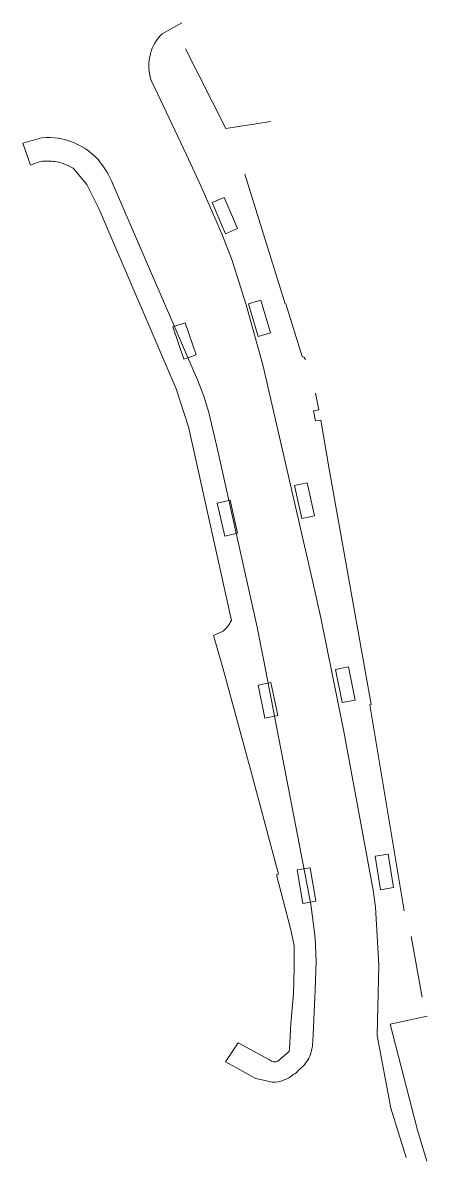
# Model space of a CAD drawing. Header units: metres. Extents: x 7529398 to 7529455, y 4686561 to 4686722.
import ezdxf

# ---------------------------------------------------------------- set-up
doc = ezdxf.new("R2010")
doc.units = ezdxf.units.M
for name, color, linetype, lineweight in [('objekt', 1, 'Continuous', 0), ('skajori', 157, 'Continuous', 0), ('ulset-project-e-mod', 1, 'Continuous', 0)]:
    doc.layers.add(name, color=color, linetype=linetype, lineweight=lineweight)

msp = doc.modelspace()

# ---------------------------------------------------------------- linework, layer by layer
at = {"layer": 'objekt', "flags": 128}
for points, elevation in [([(7529426.4, 4686707.27), (7529420.68, 4686718.53)], 546.53), ([(7529432.76, 4686708.27), (7529426.4, 4686707.27)], 546.53), ([(7529429.06, 4686700.79), (7529434.77, 4686682.45)], 546.51), ([(7529434.88, 4686682.45), (7529437.19, 4686674.97)], 544.68), ([(7529437.5, 4686674.86), (7529437.19, 4686674.97)], 544.7), ([(7529437.5, 4686674.86), (7529437.68, 4686674.55)], 544.7), ([(7529439.1, 4686669.77), (7529439.55, 4686667.43)], 544.74), ([(7529438.82, 4686667.29), (7529439.55, 4686667.43)], 544.76), ([(7529438.82, 4686667.29), (7529439.1, 4686665.86)], 544.76), ([(7529439.1, 4686665.86), (7529439.83, 4686665.97)], 544.77), ([(7529439.83, 4686665.97), (7529441.04, 4686659.02)], 544.77), ([(7529446.96, 4686625.7), (7529441.04, 4686659.02)], 545), ([(7529425.95, 4686630.89), (7529430.16, 4686615.45)], 545), ([(7529446.78, 4686625.67), (7529446.96, 4686625.7)], 545), ([(7529446.78, 4686625.67), (7529451.64, 4686596.48)], 545), ([(7529433.84, 4686601.65), (7529430.16, 4686615.45)], 545.03), ([(7529433.84, 4686601.65), (7529433.55, 4686601.58)], 545.03), ([(7529435.65, 4686593.59), (7529433.55, 4686601.58)], 545.04), ([(7529454.22, 4686584.26), (7529452.62, 4686592.86)], 545.36), ([(7529449.69, 4686580.41), (7529454.92, 4686581.57)], 545.25)]:
    msp.add_lwpolyline(points, dxfattribs=dict(at, elevation=elevation))
at = {"layer": 'skajori', "flags": 128}
for points in [[(7529451.93, 4686561.53), (7529449.77, 4686568.52), (7529447.81, 4686578.81), (7529448.06, 4686588.78), (7529447.57, 4686597.02), (7529447.28, 4686599.43), (7529443.08, 4686621.86), (7529439.86, 4686637.98), (7529438.62, 4686643.46), (7529431.69, 4686673.63), (7529429.28, 4686682.28), (7529427.29, 4686688.57), (7529425.83, 4686692.33), (7529422.84, 4686699.14), (7529420.79, 4686703.55), (7529416.25, 4686713.1, -0.191752), (7529415.68, 4686717.84, -0.129814), (7529417.34, 4686720.68), (7529420.13, 4686722.24)], [(7529426.35, 4686575.12), (7529430.64, 4686572.75), (7529432.98, 4686572.2, 0.087039), (7529434.57, 4686572.5, 0.089622), (7529435.93, 4686573.29, 0.134173), (7529436.68, 4686573.92, 0.111303), (7529438.15, 4686575.63, 0.098109), (7529438.7, 4686577.95), (7529439.05, 4686585.31), (7529439.2, 4686589.33), (7529439.06, 4686592.64), (7529438.42, 4686597.41), (7529431.77, 4686631.86), (7529430.81, 4686636.65), (7529425.09, 4686662.24), (7529423.98, 4686667.03), (7529423.28, 4686669.34), (7529422.37, 4686671.66), (7529410.43, 4686699.31, 0.066252), (7529408.32, 4686702.82, 0.108918), (7529404.99, 4686705.18, 0.132513), (7529400.26, 4686705.96), (7529397.6, 4686705.2)], [(7529398.71, 4686702.09, -0.035645), (7529400.39, 4686702.64, -0.045582), (7529402.41, 4686702.56, -0.082157), (7529404.73, 4686701.63), (7529406.7, 4686699.36), (7529408.37, 4686695.93), (7529419.32, 4686670.39), (7529421.08, 4686665), (7529422.09, 4686660.57), (7529427.16, 4686637.61, -0.112197), (7529425.98, 4686636.08), (7529424.62, 4686635.46), (7529425.95, 4686630.89)], [(7529435.65, 4686593.59), (7529436.05, 4686591.51), (7529436.07, 4686588.33), (7529435.96, 4686584.75), (7529435.6, 4686580.52), (7529435.4, 4686576.91), (7529435.36, 4686576.54), (7529433.75, 4686575.21, -0.337705), (7529432.58, 4686575.37), (7529428.14, 4686577.79)]]:
    msp.add_lwpolyline(points, format="xyb", dxfattribs=at)
for points in [[(7529397.6, 4686705.2), (7529398.71, 4686702.09)], [(7529454.86, 4686561.02), (7529453.52, 4686565.41), (7529449.69, 4686580.41)], [(7529428.14, 4686577.79), (7529426.35, 4686575.12)]]:
    msp.add_lwpolyline(points, dxfattribs=at)
at = {"layer": 'ulset-project-e-mod'}
msp.add_lwpolyline([(7529426.14, 4686697.51), (7529428.05, 4686693.11), (7529426.35, 4686692.37), (7529424.44, 4686696.77)], close=True, dxfattribs=at)
at = {"layer": 'ulset-project-e-mod', "elevation": 546.32}
for points in [[(7529431.36, 4686682.94), (7529432.73, 4686678.34), (7529430.96, 4686677.82), (7529429.59, 4686682.42)], [(7529420.63, 4686679.76), (7529422.18, 4686675.22), (7529420.43, 4686674.62), (7529418.88, 4686679.16)], [(7529437.9, 4686657.11), (7529438.96, 4686652.43), (7529437.16, 4686652.02), (7529436.09, 4686656.7)], [(7529426.97, 4686654.63), (7529428.02, 4686649.95), (7529426.22, 4686649.55), (7529425.17, 4686654.23)], [(7529443.75, 4686631.03), (7529444.69, 4686626.32), (7529442.88, 4686625.96), (7529441.94, 4686630.66)], [(7529432.77, 4686628.83), (7529433.74, 4686624.13), (7529431.92, 4686623.76), (7529430.96, 4686628.46)], [(7529449.36, 4686604.51), (7529450.15, 4686599.78), (7529448.32, 4686599.47), (7529447.53, 4686604.21)], [(7529438.33, 4686602.58), (7529439.12, 4686597.84), (7529437.29, 4686597.54), (7529436.5, 4686602.27)]]:
    msp.add_lwpolyline(points, close=True, dxfattribs=at)

doc.saveas('drawing.dxf')
